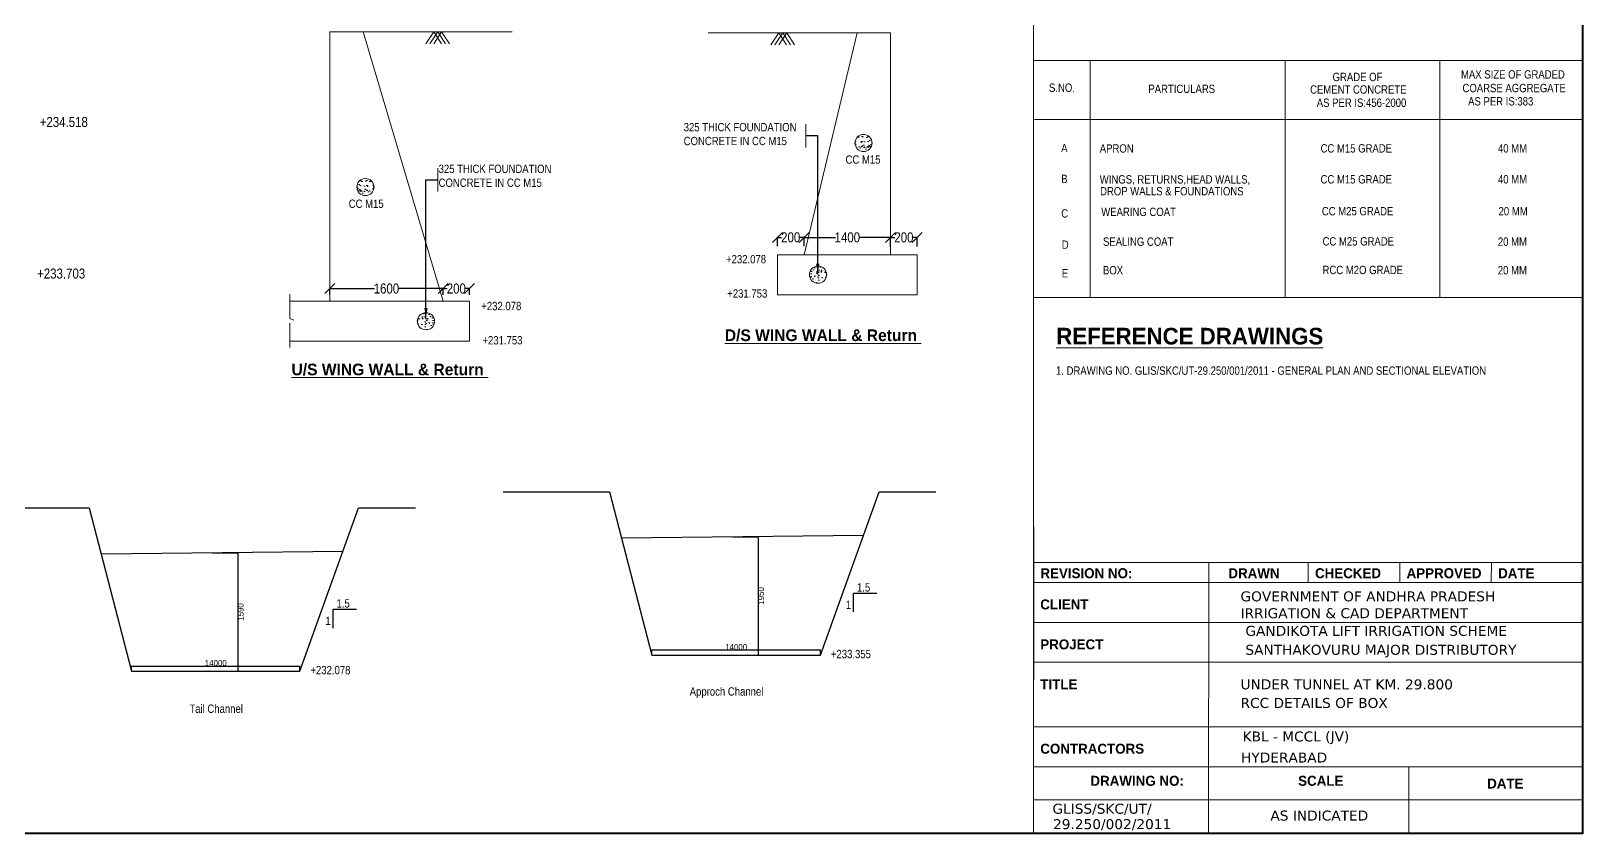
# Model space of a CAD drawing. Header units: inches. Extents: x -679659 to -168010, y 530056 to 1078123.
# Drawn here: x -214630 to -168010, y 530056 to 554169 of the extents above; entities that cross this region are included whole.
import ezdxf

# ---------------------------------------------------------------- set-up
doc = ezdxf.new("R2010")
doc.units = ezdxf.units.IN
doc.header["$LTSCALE"] = 1000
doc.header["$MEASUREMENT"] = 0
for name, color, linetype in [('abutment', 6, 'Continuous'), ('MAIN', 7, 'Continuous'), ('STEEL', 5, 'Continuous'), ('TEXT_GENERAL', 4, 'Continuous')]:
    doc.layers.add(name, color=color, linetype=linetype)
doc.styles.add('ARIAL NARROW', font='ARIALN.TTF')
doc.styles.add('CITYBLUEPR', font='cityb___.ttf')
doc.styles.add('VERDANA', font='verdana.ttf')
doc.dimstyles.new('STANDARD$0', dxfattribs={"dimscale": 88.888889, "dimtxt": 0.02, "dimasz": 0.02, "dimexe": 0.05, "dimexo": 0.1, "dimgap": 0.002, "dimtad": 2, "dimdec": 0, "dimzin": 1, "dimdsep": 46, "dimtxsty": 'Standard', "dimblk": 'OBLIQUE', "dimcen": 0.09, "dimadec": 0, "dimazin": 0, "dimtfac": 1, "dimtdec": 4, "dimtofl": 0, "dimtmove": 0, "dimatfit": 3, "dimfxl": 1, "dimtolj": 1, "dimtzin": 1, "dimarcsym": 0})
doc.dimstyles.new('STANDARD$7', dxfattribs={"dimtxt": 2, "dimasz": 2, "dimexe": 1.25, "dimexo": 0.625, "dimtad": 1, "dimdec": 0, "dimlfac": 0.5, "dimdsep": 46, "dimtxsty": 'Standard', "dimblk": 'OBLIQUE', "dimcen": 2.5, "dimadec": 0, "dimazin": 0, "dimtfac": 1, "dimtdec": 0, "dimtmove": 0, "dimatfit": 3, "dimfxl": 1, "dimtolj": 1, "dimtzin": 0, "dimarcsym": 0})

# ---------------------------------------------------------------- blocks, each defined once
blk = doc.blocks.new('_Oblique')
at = {"color": 0, "linetype": 'ByBlock', "lineweight": -2}
blk.add_line((-0.5, -0.5), (0.5, 0.5), dxfattribs=at)
blk = doc.blocks.new('*D29')
at = {"layer": 'Defpoints', "color": 0, "transparency": 16777216}
for p in [(-205654, 546434), (-205654, 546246), (-202254, 546245)]:
    blk.add_point(p, dxfattribs=at)
at = {"layer": 'STEEL', "color": 0, "lineweight": -2, "transparency": 16777216}
for p, q in [((-205654, 546246), (-205654, 546435)), ((-205654, 546434), (-204310, 546434)), ((-202254, 546434), (-203598, 546434)), ((-202254, 546246), (-202254, 546435))]:
    blk.add_line(p, q, dxfattribs=at)
at = {"layer": 'STEEL', "color": 0, "lineweight": -2, "transparency": 16777216, "xscale": 300, "yscale": 300, "zscale": 300, "rotation": 180}
blk.add_blockref('_Oblique', (-205654, 546434), dxfattribs=at)
at = {"layer": 'STEEL', "color": 0, "lineweight": -2, "transparency": 16777216, "xscale": 300, "yscale": 300, "zscale": 300}
blk.add_blockref('_Oblique', (-202254, 546434), dxfattribs=at)
at = {"layer": 'STEEL', "color": 0, "lineweight": 9, "transparency": 16777216, "insert": (-203954, 546434), "char_height": 300, "attachment_point": 5, "style": 'ARIAL NARROW'}
blk.add_mtext('\\A1;1600', dxfattribs=at)
blk = doc.blocks.new('*D30')
at = {"layer": 'Defpoints', "color": 0, "transparency": 16777216}
for p in [(-202254, 546434), (-202254, 546245), (-201454, 546245)]:
    blk.add_point(p, dxfattribs=at)
at = {"layer": 'STEEL', "color": 0, "lineweight": -2, "transparency": 16777216}
for p, q in [((-202254, 546246), (-202254, 546435)), ((-202254, 546434), (-202128, 546434)), ((-201454, 546434), (-201580, 546434)), ((-201454, 546246), (-201454, 546435))]:
    blk.add_line(p, q, dxfattribs=at)
at = {"layer": 'STEEL', "color": 0, "lineweight": -2, "transparency": 16777216, "xscale": 300, "yscale": 300, "zscale": 300, "rotation": 180}
blk.add_blockref('_Oblique', (-202254, 546434), dxfattribs=at)
at = {"layer": 'STEEL', "color": 0, "lineweight": -2, "transparency": 16777216, "xscale": 300, "yscale": 300, "zscale": 300}
blk.add_blockref('_Oblique', (-201454, 546434), dxfattribs=at)
at = {"layer": 'STEEL', "color": 0, "lineweight": 9, "transparency": 16777216, "insert": (-201854, 546434), "char_height": 300, "attachment_point": 5, "style": 'ARIAL NARROW'}
blk.add_mtext('\\A1;200', dxfattribs=at)
blk = doc.blocks.new('*D32')
at = {"layer": 'Defpoints', "color": 0, "transparency": 16777216}
for p in [(-191409, 547972), (-192209, 547712), (-191409, 547711)]:
    blk.add_point(p, dxfattribs=at)
at = {"layer": 'STEEL', "color": 0, "lineweight": -2, "transparency": 16777216}
for p, q in [((-192209, 547712), (-192209, 547974)), ((-192209, 547972), (-192083, 547972)), ((-191409, 547972), (-191535, 547972)), ((-191409, 547712), (-191409, 547974))]:
    blk.add_line(p, q, dxfattribs=at)
at = {"layer": 'STEEL', "color": 0, "lineweight": -2, "transparency": 16777216, "xscale": 300, "yscale": 300, "zscale": 300, "rotation": 180}
blk.add_blockref('_Oblique', (-192209, 547972), dxfattribs=at)
at = {"layer": 'STEEL', "color": 0, "lineweight": -2, "transparency": 16777216, "xscale": 300, "yscale": 300, "zscale": 300}
blk.add_blockref('_Oblique', (-191409, 547972), dxfattribs=at)
at = {"layer": 'STEEL', "color": 0, "lineweight": 9, "transparency": 16777216, "insert": (-191809, 547972), "char_height": 300, "attachment_point": 5, "style": 'ARIAL NARROW'}
blk.add_mtext('\\A1;200', dxfattribs=at)
blk = doc.blocks.new('*D33')
at = {"layer": 'Defpoints', "color": 0, "transparency": 16777216}
for p in [(-188809, 547971), (-191409, 547711), (-188809, 547711)]:
    blk.add_point(p, dxfattribs=at)
at = {"layer": 'STEEL', "color": 0, "lineweight": -2, "transparency": 16777216}
for p, q in [((-191409, 547712), (-191409, 547972)), ((-191409, 547971), (-190465, 547971)), ((-188809, 547971), (-189753, 547971)), ((-188809, 547712), (-188809, 547972))]:
    blk.add_line(p, q, dxfattribs=at)
at = {"layer": 'STEEL', "color": 0, "lineweight": -2, "transparency": 16777216, "xscale": 300, "yscale": 300, "zscale": 300, "rotation": 180}
blk.add_blockref('_Oblique', (-191409, 547971), dxfattribs=at)
at = {"layer": 'STEEL', "color": 0, "lineweight": -2, "transparency": 16777216, "xscale": 300, "yscale": 300, "zscale": 300}
blk.add_blockref('_Oblique', (-188809, 547971), dxfattribs=at)
at = {"layer": 'STEEL', "color": 0, "lineweight": 9, "transparency": 16777216, "insert": (-190109, 547971), "char_height": 300, "attachment_point": 5, "style": 'ARIAL NARROW'}
blk.add_mtext('\\A1;1400', dxfattribs=at)
blk = doc.blocks.new('*D34')
at = {"layer": 'Defpoints', "color": 0, "transparency": 16777216}
for p in [(-188009, 547970), (-188809, 547692), (-188009, 547701)]:
    blk.add_point(p, dxfattribs=at)
at = {"layer": 'STEEL', "color": 0, "lineweight": -2, "transparency": 16777216}
for p, q in [((-188809, 547693), (-188809, 547971)), ((-188809, 547970), (-188683, 547970)), ((-188009, 547970), (-188135, 547970)), ((-188009, 547702), (-188009, 547971))]:
    blk.add_line(p, q, dxfattribs=at)
at = {"layer": 'STEEL', "color": 0, "lineweight": -2, "transparency": 16777216, "xscale": 300, "yscale": 300, "zscale": 300, "rotation": 180}
blk.add_blockref('_Oblique', (-188809, 547970), dxfattribs=at)
at = {"layer": 'STEEL', "color": 0, "lineweight": -2, "transparency": 16777216, "xscale": 300, "yscale": 300, "zscale": 300}
blk.add_blockref('_Oblique', (-188009, 547970), dxfattribs=at)
at = {"layer": 'STEEL', "color": 0, "lineweight": 9, "transparency": 16777216, "insert": (-188409, 547970), "char_height": 300, "attachment_point": 5, "style": 'ARIAL NARROW'}
blk.add_mtext('\\A1;200', dxfattribs=at)
blk = doc.blocks.new('*D80')
at = {"layer": 'Defpoints', "color": 0, "transparency": 16777216}
for p in [(-209194, 538502), (-209194, 534943), (-208422, 534943)]:
    blk.add_point(p, dxfattribs=at)
at = {"layer": 'STEEL', "color": 0, "lineweight": -2, "transparency": 16777216}
for p, q in [((-209185, 538502), (-208418, 538502)), ((-208422, 538502), (-208422, 534943)), ((-209185, 534943), (-208418, 534943))]:
    blk.add_line(p, q, dxfattribs=at)
at = {"layer": 'STEEL', "color": 0, "lineweight": -2, "transparency": 16777216, "xscale": 1.777777777777778, "yscale": 1.777777777777778, "zscale": 1.777777777777778}
for p, rotation in [((-208422, 538502), 90), ((-208422, 534943), 270)]:
    blk.add_blockref('_Oblique', p, dxfattribs=dict(at, rotation=rotation))
at = {"layer": 'STEEL', "color": 0, "transparency": 16777216, "insert": (-208333, 536722), "char_height": 1.78, "attachment_point": 5, "rotation": 90}
blk.add_mtext('\\A1;{\\H100x;1590}', dxfattribs=at)
blk = doc.blocks.new('*D81')
at = {"layer": 'Defpoints', "color": 0, "transparency": 16777216}
for p in [(-211613, 534943), (-206552, 535100), (-206552, 534943)]:
    blk.add_point(p, dxfattribs=at)
at = {"layer": 'STEEL', "color": 0, "lineweight": -2, "transparency": 16777216}
for p, q in [((-211613, 534952), (-211613, 535105)), ((-211613, 535100), (-206552, 535100)), ((-206552, 534952), (-206552, 535105))]:
    blk.add_line(p, q, dxfattribs=at)
at = {"layer": 'STEEL', "color": 0, "lineweight": -2, "transparency": 16777216, "xscale": 1.777777777777778, "yscale": 1.777777777777778, "zscale": 1.777777777777778, "rotation": 180}
blk.add_blockref('_Oblique', (-211613, 535100), dxfattribs=at)
at = {"layer": 'STEEL', "color": 0, "lineweight": -2, "transparency": 16777216, "xscale": 1.777777777777778, "yscale": 1.777777777777778, "zscale": 1.777777777777778}
blk.add_blockref('_Oblique', (-206552, 535100), dxfattribs=at)
at = {"layer": 'STEEL', "color": 0, "transparency": 16777216, "insert": (-209082, 535189), "char_height": 1.78, "attachment_point": 5}
blk.add_mtext('\\A1;{\\H100x;14000}', dxfattribs=at)
blk = doc.blocks.new('*D82')
at = {"layer": 'Defpoints', "color": 0, "transparency": 16777216}
for p in [(-193559, 538983), (-193559, 535425), (-192787, 535425)]:
    blk.add_point(p, dxfattribs=at)
at = {"layer": 'STEEL', "color": 0, "lineweight": -2, "transparency": 16777216}
for p, q in [((-193550, 538983), (-192783, 538983)), ((-192787, 538983), (-192787, 535425)), ((-193550, 535425), (-192783, 535425))]:
    blk.add_line(p, q, dxfattribs=at)
at = {"layer": 'STEEL', "color": 0, "lineweight": -2, "transparency": 16777216, "xscale": 1.777777777777778, "yscale": 1.777777777777778, "zscale": 1.777777777777778}
for p, rotation in [((-192787, 538983), 90), ((-192787, 535425), 270)]:
    blk.add_blockref('_Oblique', p, dxfattribs=dict(at, rotation=rotation))
at = {"layer": 'STEEL', "color": 0, "transparency": 16777216, "insert": (-192698, 537204), "char_height": 1.78, "attachment_point": 5, "rotation": 90}
blk.add_mtext('\\A1;{\\H100x;1950}', dxfattribs=at)
blk = doc.blocks.new('*D83')
at = {"layer": 'Defpoints', "color": 0, "transparency": 16777216}
for p in [(-195978, 535425), (-190917, 535582), (-190917, 535425)]:
    blk.add_point(p, dxfattribs=at)
at = {"layer": 'STEEL', "color": 0, "lineweight": -2, "transparency": 16777216}
for p, q in [((-195978, 535434), (-195978, 535586)), ((-195978, 535582), (-190917, 535582)), ((-190917, 535434), (-190917, 535586))]:
    blk.add_line(p, q, dxfattribs=at)
at = {"layer": 'STEEL', "color": 0, "lineweight": -2, "transparency": 16777216, "xscale": 1.777777777777778, "yscale": 1.777777777777778, "zscale": 1.777777777777778, "rotation": 180}
blk.add_blockref('_Oblique', (-195978, 535582), dxfattribs=at)
at = {"layer": 'STEEL', "color": 0, "lineweight": -2, "transparency": 16777216, "xscale": 1.777777777777778, "yscale": 1.777777777777778, "zscale": 1.777777777777778}
blk.add_blockref('_Oblique', (-190917, 535582), dxfattribs=at)
at = {"layer": 'STEEL', "color": 0, "transparency": 16777216, "insert": (-193447, 535671), "char_height": 1.78, "attachment_point": 5}
blk.add_mtext('\\A1;{\\H100x;14000}', dxfattribs=at)

msp = doc.modelspace()

# ---------------------------------------------------------------- hatches: boundary and pattern name
at = {"linetype": 'ByBlock', "lineweight": 9}
h = msp.add_hatch(dxfattribs=at)
h.set_pattern_fill('AR-CONC', color=0, scale=45, style=0)
h.set_pattern_definition([(50, (-1010531.77, 242325.9), (322.76708, -28.23846), [33.75, -371.25]), (355, (-1010531.77, 242325.9), (-62.4381, 338.48646), [27, -297]), (100.4514, (-1010504.87, 242323.54), (260.32922, 310.24779), [28.68309, -315.51395]), (46.1842, (-1010531.77, 242415.9), (480.25847, -74.48356), [50.625, -556.875]), (96.6356, (-1010491.74, 242409.7), (420.59822, 438.35304), [43.02463, -473.27085]), (351.1842, (-1010531.77, 242415.9), (420.59788, 438.35337), [40.5, -445.5]), (21, (-1010486.77, 242393.4), (268.60817, -181.1785), [33.75, -371.25]), (326, (-1010486.77, 242393.4), (109.4919, 326.31752), [27, -297]), (71.4514, (-1010464.38, 242378.3), (378.10018, 145.13872), [28.68309, -315.51395]), (37.5, (-1010531.77, 242325.89), (5.471935, 149.802234), [0, -293.4, 0, -301.5, 0, -298.125]), (7.5, (-1010531.77, 242325.89), (118.381292, 177.48527), [0, -171.9, 0, -286.65, 0, -113.625]), (327.5, (-1010632.12, 242325.89), (240.220096, -10.149692), [0, -112.5, 0, -351, 0, -465.75]), (317.5, (-1010677.12, 242325.89), (262.433776, 45.04724), [0, -146.25, 0, -233.1, 0, -330.75])])
edge = h.paths.add_edge_path()
edge.add_arc((-189621.7, 550806.7), 256.4, 0, 360)
h = msp.add_hatch(dxfattribs=at)
h.set_pattern_fill('AR-CONC', color=0, scale=45, style=0)
h.set_pattern_definition([(130, (616323.37, 241002.85), (-322.76708, -28.23846), [33.75, -371.25]), (185, (616323.37, 241002.85), (62.4381, 338.48646), [27, -297]), (79.5486, (616296.47, 241000.5), (-260.32922, 310.24779), [28.68309, -315.51395]), (133.8158, (616323.37, 241092.85), (-480.25847, -74.48356), [50.625, -556.875]), (83.3644, (616283.35, 241086.65), (-420.59822, 438.35304), [43.02463, -473.27085]), (188.8158, (616323.37, 241092.85), (-420.59788, 438.35337), [40.5, -445.5]), (159, (616278.37, 241070.35), (-268.60817, -181.1785), [33.75, -371.25]), (214, (616278.37, 241070.35), (-109.4919, 326.31752), [27, -297]), (108.5486, (616256, 241055.26), (-378.10018, 145.13872), [28.68309, -315.51395]), (142.5, (616323.37, 241002.85), (-5.471935, 149.802234), [0, -293.4, 0, -301.5, 0, -298.125]), (172.5, (616323.37, 241002.85), (-118.381292, 177.48527), [0, -171.9, 0, -286.65, 0, -113.625]), (212.5, (616423.72, 241002.85), (-240.220096, -10.149692), [0, -112.5, 0, -351, 0, -465.75]), (222.5, (616468.72, 241002.85), (-262.433776, 45.04724), [0, -146.25, 0, -233.1, 0, -330.75])])
edge = h.paths.add_edge_path()
edge.add_arc((-204586.7, 549483.6), 256.4, 0, 360)
h = msp.add_hatch(dxfattribs=at)
h.set_pattern_fill('AR-CONC', color=0, scale=45, style=0)
h.set_pattern_definition([(50, (-1011891.98, 242771.64), (322.76708, -28.23846), [33.75, -371.25]), (355, (-1011891.98, 242771.64), (-62.4381, 338.48646), [27, -297]), (100.4514, (-1011865.1, 242769.28), (260.32922, 310.24779), [28.68309, -315.51395]), (46.1842, (-1011892, 242861.64), (480.25847, -74.48356), [50.625, -556.875]), (96.6356, (-1011851.96, 242855.43), (420.59822, 438.35304), [43.02463, -473.27085]), (351.1842, (-1011892, 242861.64), (420.59788, 438.35337), [40.5, -445.5]), (21, (-1011846.98, 242839.14), (268.60817, -181.1785), [33.75, -371.25]), (326, (-1011846.98, 242839.14), (109.4919, 326.31752), [27, -297]), (71.4514, (-1011824.6, 242824.04), (378.10018, 145.13872), [28.68309, -315.51395]), (37.5, (-1011891.98, 242771.64), (5.471935, 149.802234), [0, -293.4, 0, -301.5, 0, -298.125]), (7.5, (-1011891.98, 242771.64), (118.381292, 177.48527), [0, -171.9, 0, -286.65, 0, -113.625]), (327.5, (-1011992.33, 242771.64), (240.220096, -10.149692), [0, -112.5, 0, -351, 0, -465.75]), (317.5, (-1012037.33, 242771.64), (262.433776, 45.04724), [0, -146.25, 0, -233.1, 0, -330.75])])
edge = h.paths.add_edge_path()
edge.add_arc((-190988.9, 546852.8), 256.4, 0, 360)
h = msp.add_hatch(dxfattribs=at)
h.set_pattern_fill('AR-CONC', color=0, scale=45, style=0)
h.set_pattern_definition([(130, (618138.45, 241371.17), (-322.76708, -28.23846), [33.75, -371.25]), (185, (618138.45, 241371.17), (62.4381, 338.48646), [27, -297]), (79.5486, (618111.55, 241368.8), (-260.32922, 310.24779), [28.68309, -315.51395]), (133.8158, (618138.45, 241461.17), (-480.25847, -74.48356), [50.625, -556.875]), (83.3644, (618098.43, 241454.96), (-420.59822, 438.35304), [43.02463, -473.27085]), (188.8158, (618138.45, 241461.17), (-420.59788, 438.35337), [40.5, -445.5]), (159, (618093.45, 241438.67), (-268.60817, -181.1785), [33.75, -371.25]), (214, (618093.45, 241438.67), (-109.4919, 326.31752), [27, -297]), (108.5486, (618071.06, 241423.57), (-378.10018, 145.13872), [28.68309, -315.51395]), (142.5, (618138.45, 241371.17), (-5.471935, 149.802234), [0, -293.4, 0, -301.5, 0, -298.125]), (172.5, (618138.45, 241371.17), (-118.381292, 177.48527), [0, -171.9, 0, -286.65, 0, -113.625]), (212.5, (618238.8, 241371.17), (-240.220096, -10.149692), [0, -112.5, 0, -351, 0, -465.75]), (222.5, (618283.8, 241371.17), (-262.433776, 45.04724), [0, -146.25, 0, -233.1, 0, -330.75])])
edge = h.paths.add_edge_path()
edge.add_arc((-202764.7, 545452.3), 256.4, 0, 360)

# ---------------------------------------------------------------- linework, layer by layer
at = {"color": 0, "linetype": 'ByBlock', "lineweight": 9}
for p, q in [((-205654.2, 546055.6), (-205654.2, 554145.6)), ((-205654.2, 554145.6), (-204654.2, 554145.6)), ((-204654.2, 554145.6), (-200174.2, 554145.6)), ((-204654.2, 554145.6), (-202254.2, 546055.6)), ((-202533.6, 554146.5), (-202768.9, 553786.1)), ((-202533.6, 554145.6), (-202768.9, 553785.1)), ((-202414.2, 554146.5), (-202649.4, 553786.1)), ((-202414.2, 554145.6), (-202649.4, 553785.1)), ((-202533.6, 554145.6), (-202298.3, 553785.1)), ((-202294.8, 554146.5), (-202530, 553786.1)), ((-202294.8, 554145.6), (-202530, 553785.1)), ((-202414.2, 554146.5), (-202178.9, 553786.1)), ((-202414.2, 554145.6), (-202178.9, 553785.1)), ((-202294.8, 554146.5), (-202059.5, 553786.1)), ((-202294.8, 554145.6), (-202059.5, 553785.1)), ((-189808.8, 554112.8), (-194288.8, 554112.8)), ((-189808.8, 554112.8), (-194288.8, 554112.8)), ((-192168.3, 554113.7), (-192403.5, 553753.3)), ((-192168.3, 554112.8), (-192403.5, 553752.4)), ((-192048.8, 554113.7), (-192284.1, 553753.3)), ((-192048.8, 554112.8), (-192284.1, 553752.4)), ((-192168.3, 554112.8), (-191933, 553752.4)), ((-191929.4, 554113.7), (-192164.7, 553753.3)), ((-191929.4, 554112.8), (-192164.7, 553752.4)), ((-192048.8, 554113.7), (-191813.6, 553753.3)), ((-192048.8, 554112.8), (-191813.6, 553752.4)), ((-191929.4, 554113.7), (-191694.2, 553753.3)), ((-191929.4, 554112.8), (-191694.2, 553752.4)), ((-189808.8, 554112.8), (-191408.8, 547448.8)), ((-188808.8, 554112.8), (-189808.8, 554112.8)), ((-188808.8, 547448.8), (-188808.8, 554112.8)), ((-191359.8, 551376.4), (-191359.8, 550676.4)), ((-202405.6, 550049), (-202405.6, 549349)), ((-192208.8, 547448.8), (-188808.8, 547448.8)), ((-191408.8, 547448.8), (-192208.8, 547448.8)), ((-192208.8, 547448.8), (-192208.8, 546248.8)), ((-188808.8, 547448.8), (-188008.8, 547448.8)), ((-188008.8, 547448.8), (-188008.8, 546248.8)), ((-206854.2, 546270.3), (-206854.2, 545539.3)), ((-205654.2, 546055.6), (-206854.2, 546055.6)), ((-202054.2, 546055.6), (-205654.2, 546055.6)), ((-202854.2, 546055.6), (-202054.2, 546055.6)), ((-202254.2, 546055.6), (-201454.2, 546055.6)), ((-201454.2, 546055.6), (-201454.2, 544855.6)), ((-192208.8, 546248.8), (-188008.8, 546248.8)), ((-206854.2, 545539.3), (-206738.6, 545481.7)), ((-206852.9, 545395.2), (-206854.2, 544670.3)), ((-205609.7, 544855.6), (-206854.5, 544855.6)), ((-202054.2, 544855.6), (-205609.7, 544855.6)), ((-201454.2, 544855.6), (-202054.2, 544855.6)), ((-168030, 530076), (-242633.4, 530076))]:
    msp.add_line(p, q, dxfattribs=at)
at = {"layer": 'MAIN', "color": 0, "linetype": 'Continuous', "lineweight": 9}
for q in [(-168030, 536354.2), (-168030, 530076)]:
    msp.add_line((-168030, 578737.2), q, dxfattribs=at)
at = {"layer": 'STEEL', "color": 0}
for p, q in [((-200442.5, 540328.3), (-197251.5, 540328.3)), ((-197251.5, 540328.3), (-195978, 535424.8)), ((-190916.5, 535424.8), (-189156, 540328.3)), ((-189156, 540328.3), (-187450.5, 540328.3)), ((-216077.5, 539846.6), (-212886.5, 539846.6)), ((-212886.5, 539846.6), (-211613, 534943.1)), ((-206551.5, 534943.1), (-204791, 539846.6)), ((-204791, 539846.6), (-203085.5, 539846.6)), ((-196892.5, 538946), (-189623.2, 539027.3)), ((-212527.5, 538464.3), (-205258.1, 538545.6)), ((-189924, 536722.3), (-189924, 537286.8)), ((-189924, 537286.8), (-189217.5, 537286.8)), ((-205559, 536240.6), (-205559, 536805.1)), ((-205559, 536805.1), (-204852.5, 536805.1)), ((-195978, 535424.8), (-190916.5, 535424.8)), ((-211613, 534943.1), (-206551.5, 534943.1))]:
    msp.add_line(p, q, dxfattribs=at)
for points in [[(-242653.4, 578757.2), (-168010, 578757.2), (-168010, 530056), (-242653.4, 530056)], [(-242633.4, 578737.2), (-168030, 578737.2), (-168030, 530076), (-242633.4, 530076)]]:
    msp.add_lwpolyline(points, close=True, dxfattribs=at)
at = {"layer": 'TEXT_GENERAL', "color": 0, "lineweight": 9}
for p, q in [((-184519.8, 536354.2), (-184519.8, 578737.2)), ((-184519.8, 530076), (-184519.8, 578737.2)), ((-182813.8, 553286.1), (-182816, 546172.8)), ((-176951.3, 553286.1), (-176953.6, 546172.8)), ((-172311.8, 553286.1), (-172314.1, 546168.5)), ((-184490, 551510.6), (-168030, 551510.6)), ((-189593.5, 550653.9), (-189593.5, 550653.9)), ((-189559, 550678.4), (-189559, 550678.4)), ((-189475, 550826.8), (-189475, 550826.8)), ((-189471.5, 550921.9), (-189471.5, 550921.9)), ((-189461.8, 550657.5), (-189461.8, 550657.5)), ((-189458.1, 550760.8), (-189458.1, 550760.8)), ((-204750.3, 549437.7), (-204750.3, 549437.7)), ((-204746.6, 549334.4), (-204746.6, 549334.4)), ((-204686.8, 549560.5), (-204686.8, 549560.5)), ((-204684.5, 549497), (-204684.5, 549497)), ((-204645.6, 549377.9), (-204645.6, 549377.9)), ((-204611.2, 549353.4), (-204611.2, 549353.4)), ((-190986.5, 546916.2), (-190986.5, 546916.2)), ((-190984.3, 546902.3), (-190984.3, 546902.3)), ((-190981.6, 546919.4), (-190966.7, 546934.9)), ((-190981.5, 546919.3), (-190964.6, 546916.7)), ((-190964.6, 546916.8), (-190966.7, 546934.9)), ((-190991.8, 546781.4), (-190980.4, 546780.4)), ((-190991.7, 546781.5), (-190982.5, 546792.4)), ((-190980.3, 546780.2), (-190982.5, 546792.1)), ((-190966.7, 546823.1), (-190962.4, 546824.8)), ((-190966.7, 546823.1), (-190957.2, 546816.7)), ((-190957.2, 546816.7), (-190954.5, 546824.8)), ((-190942.9, 546814.7), (-190942.9, 546814.7)), ((-202782.3, 545523.6), (-202780.2, 545541.7)), ((-202765.4, 545526.1), (-202782.3, 545523.5)), ((-202765.3, 545526.2), (-202780.2, 545541.7)), ((-202762.6, 545509.1), (-202762.6, 545509.1)), ((-202760.3, 545523), (-202760.3, 545523)), ((-202804, 545421.5), (-202804, 545421.5)), ((-202789.7, 545423.5), (-202792.4, 545431.6)), ((-202780.2, 545429.9), (-202789.7, 545423.5)), ((-202780.2, 545429.9), (-202784.5, 545431.6)), ((-202766.6, 545387), (-202764.4, 545398.9)), ((-202755.1, 545388.2), (-202766.5, 545387.2)), ((-202755.2, 545388.2), (-202764.4, 545399.2)), ((-184519.8, 530076), (-184509.5, 539276.2)), ((-184509.5, 538210.2), (-168019.8, 538210.2)), ((-179251.5, 538210.2), (-179260.4, 530076)), ((-176261.4, 538210.2), (-176262.9, 537610.2)), ((-173511.4, 538210.2), (-173512.9, 537610.2)), ((-170761.4, 538210.2), (-170762.9, 537610.2)), ((-184512.9, 537610.2), (-168019.8, 537610.2)), ((-184512.9, 536410.2), (-168019.8, 536410.2)), ((-184512.9, 535210.2), (-168019.8, 535210.2)), ((-184512.9, 533276.1), (-168019.8, 533276.1)), ((-184519.8, 532076), (-168019.8, 532076)), ((-184519.8, 532076), (-168019.8, 532076)), ((-173240.8, 532076), (-173240.8, 530076)), ((-184519.8, 531076), (-168019.8, 531076))]:
    msp.add_line(p, q, dxfattribs=at)
msp.add_lwpolyline([(-184519.8, 546168.5), (-168032.3, 546168.5), (-168030, 553286.1), (-184517.5, 553286.1)], close=True, dxfattribs=at)
for centre in [(-189621.7, 550806.7), (-204586.7, 549483.6), (-190988.9, 546852.8), (-202764.7, 545452.3)]:
    msp.add_circle(centre, 256.4, dxfattribs=at)

# ---------------------------------------------------------------- texts
at = {"color": 0, "lineweight": 9}
for s, style, p in [('REVISION NO:', 'CITYBLUEPR', (-184308.9, 537736.6)), ('DRAWN', 'CITYBLUEPR', (-178661.8, 537736.6)), ('CHECKED', 'CITYBLUEPR', (-176058.9, 537736.6)), ('APPROVED', 'CITYBLUEPR', (-173308.9, 537736.6)), ('DATE', 'CITYBLUEPR', (-170558.9, 537736.6)), ('CLIENT', 'CITYBLUEPR', (-184312.2, 536800)), ('GOVERNMENT OF ANDHRA PRADESH', 'VERDANA', (-178297.7, 537041.5)), ('IRRIGATION & CAD DEPARTMENT', 'VERDANA', (-178297.7, 536535.9)), ('GANDIKOTA LIFT IRRIGATION SCHEME', 'VERDANA', (-178149.7, 536005.8)), ('PROJECT', 'CITYBLUEPR', (-184312.2, 535600)), ('SANTHAKOVURU MAJOR DISTRIBUTORY', 'VERDANA', (-178149.7, 535436.2)), ('TITLE', 'CITYBLUEPR', (-184312.2, 534400)), ('UNDER TUNNEL AT KM. 29.800', 'VERDANA', (-178297.7, 534398.8)), ('RCC DETAILS OF BOX', 'VERDANA', (-178297.7, 533840.1)), ('KBL - MCCL (JV)', 'VERDANA', (-178234.6, 532833.2)), ('CONTRACTORS', 'CITYBLUEPR', (-184312.2, 532466)), ('HYDERABAD', 'VERDANA', (-178280, 532201.4)), ('DRAWING NO:', 'CITYBLUEPR', (-182805.9, 531502.4)), ('SCALE', 'CITYBLUEPR', (-176566.6, 531502.4)), ('DATE', 'CITYBLUEPR', (-170887.9, 531419.7)), ('GLISS/SKC/UT/', 'VERDANA', (-183946.8, 530663.3)), ('AS INDICATED', 'VERDANA', (-177399.2, 530458)), ('29.250/002/2011', 'VERDANA', (-183928.5, 530200.7))]:
    msp.add_text(s, height=300, dxfattribs=dict(at, style=style)).set_placement(p)
at = {"layer": 'abutment', "color": 0, "lineweight": 9, "char_height": 250, "style": 'ARIAL NARROW'}
for s, insert, attachment_point in [('325 THICK FOUNDATION \\PCONCRETE IN CC M15', (-195024.4, 551073.5), 4), ('325 THICK FOUNDATION \\PCONCRETE IN CC M15', (-202386.6, 549820.8), 4), (' CC M15', (-190241.7, 550308.2), 4), (' CC M15', (-204036.5, 548980.8), 6), ('+232.078', (-192548.9, 547315.7), 6), ('+231.753', (-192513.5, 546286.9), 6), ('+232.078', (-199902.4, 545910.3), 6), ('+231.753', (-199867, 544881.5), 6), ('1.5', (-189420, 537459.5), 6), ('1.5', (-205055, 536977.8), 6), ('1', (-189992.5, 536936.4), 6), ('1', (-205627.5, 536454.6), 6), ('+233.355', (-189400, 535456.5), 6), ('+232.078', (-205035, 534974.8), 6), ('Approch Channel', (-192630.5, 534297.5), 6), ('Tail Channel', (-208265.5, 533815.8), 6)]:
    msp.add_mtext(s, dxfattribs=dict(at, insert=insert, attachment_point=attachment_point))
at = {"layer": 'STEEL', "color": 0, "lineweight": 9, "char_height": 300, "attachment_point": 6, "style": 'ARIAL NARROW'}
for s, insert in [('+234.518', (-212925.2, 551435.9)), ('+233.703', (-213004.3, 546884.2))]:
    msp.add_mtext(s, dxfattribs=dict(at, insert=insert))
at = {"layer": 'TEXT_GENERAL', "color": 0, "lineweight": 9}
for s, height, style, p in [('GRADE OF ', 250, 'ARIAL NARROW', (-175531.4, 552665.9)), ('MAX SIZE OF GRADED ', 250, 'ARIAL NARROW', (-171674.3, 552742)), ('S.NO.', 250, 'ARIAL NARROW', (-184050.4, 552343.6)), ('PARTICULARS', 250, 'ARIAL NARROW', (-181065.9, 552309.8)), ('CEMENT CONCRETE', 250, 'ARIAL NARROW', (-176206.7, 552288.9)), ('COARSE AGGREGATE ', 250, 'ARIAL NARROW', (-171628.4, 552331.9)), (' AS PER IS:456-2000', 250, 'ARIAL NARROW', (-176086.3, 551891.8)), (' AS PER IS:383', 250, 'ARIAL NARROW', (-171539.7, 551934.4)), ('A', 250, 'ARIAL NARROW', (-183683.5, 550531.8)), ('APRON', 250, 'ARIAL NARROW', (-182525.6, 550518.3)), ('CC M15 GRADE ', 250, 'ARIAL NARROW', (-175893.1, 550520.9)), ('40 MM', 250, 'ARIAL NARROW', (-170563.7, 550520.9)), ('B', 250, 'ARIAL NARROW', (-183683.5, 549602.9)), ('WINGS, RETURNS,HEAD WALLS, ', 250, 'ARIAL NARROW', (-182525.6, 549589.4)), ('CC M15 GRADE ', 250, 'ARIAL NARROW', (-175893.1, 549592)), ('40 MM', 250, 'ARIAL NARROW', (-170563.7, 549592)), ('DROP WALLS & FOUNDATIONS', 250, 'ARIAL NARROW', (-182516.2, 549233.9)), ('C', 250, 'ARIAL NARROW', (-183681.4, 548567.4)), ('WEARING COAT ', 250, 'ARIAL NARROW', (-182481.7, 548614.5)), ('CC M25 GRADE ', 250, 'ARIAL NARROW', (-175854.4, 548634.3)), ('20 MM', 250, 'ARIAL NARROW', (-170546.3, 548634.3)), ('D', 250, 'ARIAL NARROW', (-183665.9, 547629)), ('SEALING COAT  ', 250, 'ARIAL NARROW', (-182429, 547720.4)), ('CC M25 GRADE ', 250, 'ARIAL NARROW', (-175833.1, 547728.2)), ('20 MM', 250, 'ARIAL NARROW', (-170567.6, 547719.7)), ('E', 250, 'ARIAL NARROW', (-183665.9, 546769.9)), ('BOX', 250, 'ARIAL NARROW', (-182429, 546861.4)), ('RCC M2O GRADE ', 250, 'ARIAL NARROW', (-175833.1, 546869.2)), ('20 MM', 250, 'ARIAL NARROW', (-170567.6, 546860.6)), ('%%UD/S WING WALL & Return ', 350, 'CITYBLUEPR', (-193787.4, 544858.7)), ('%%UREFERENCE DRAWINGS', 500, 'CITYBLUEPR', (-183833, 544756.7)), ('%%UU/S WING WALL & Return ', 350, 'CITYBLUEPR', (-206804.6, 543830.4)), ('1. DRAWING NO. GLIS/SKC/UT-29.250/001/2011 - GENERAL PLAN AND SECTIONAL ELEVATION', 250, 'ARIAL NARROW', (-183841.4, 543846.9))]:
    msp.add_text(s, height=height, dxfattribs=dict(at, style=style)).set_placement(p)

# ---------------------------------------------------------------- dimensions: what is measured, and where the dimension line sits
at = {"layer": 'STEEL', "color": 0, "lineweight": 9}
for base, p1, p2, text, picture, middle in [((-191408.8, 547972.4), (-192208.8, 547711.5), (-191408.8, 547710.9), '200', '*D32', (-191808.8, 547972.4)), ((-188808.8, 547971.2), (-191408.8, 547710.9), (-188808.8, 547710.9), '1400', '*D33', (-190108.8, 547971.2)), ((-188008.8, 547969.9), (-188808.8, 547692.4), (-188008.8, 547701), '200', '*D34', (-188408.8, 547969.9))]:
    dim = msp.add_linear_dim(base=base, p1=p1, p2=p2, text=text, dimstyle='STANDARD$0', override={"dimscale": 1, "dimtxt": 300, "dimasz": 300, "dimexe": 1.25, "dimexo": 0.625, "dimgap": 0.625, "dimtad": 0, "dimlfac": 0.5, "dimzin": 8, "dimtxsty": 'ARIAL NARROW', "dimcen": 2.5, "dimtdec": 0, "dimtofl": 1, "dimtzin": 0}, dxfattribs=at)
    dim.commit()
    dim.dimension.update_dxf_attribs({"geometry": picture, "text_midpoint": middle})
for base, p1, p2, text, picture, middle in [((-205654.2, 546433.8), (-202254.2, 546245), (-205654.2, 546245.6), '1600', '*D29', (-203954.2, 546433.8)), ((-202254.2, 546433.8), (-201454.2, 546245), (-202254.2, 546245), '200', '*D30', (-201854.2, 546433.8))]:
    dim = msp.add_linear_dim(base=base, p1=p1, p2=p2, angle=180, text=text, dimstyle='STANDARD$0', override={"dimscale": 1, "dimtxt": 300, "dimasz": 300, "dimexe": 1.25, "dimexo": 0.625, "dimgap": 0.625, "dimtad": 0, "dimlfac": 0.5, "dimzin": 8, "dimtxsty": 'ARIAL NARROW', "dimcen": 2.5, "dimtdec": 0, "dimtofl": 1, "dimtzin": 0}, dxfattribs=at)
    dim.commit()
    dim.dimension.update_dxf_attribs({"geometry": picture, "text_midpoint": middle})
at = {"layer": 'STEEL', "color": 0}
for base, p1, p2, text, picture, middle in [((-192787, 535424.8), (-193558.7, 538983.3), (-193558.7, 535424.8), '{\\H100x;1950}', '*D82', (-192698, 537204.1)), ((-208422, 534943.1), (-209193.7, 538501.6), (-209193.7, 534943.1), '{\\H100x;1590}', '*D80', (-208332.9, 536722.4))]:
    dim = msp.add_linear_dim(base=base, p1=p1, p2=p2, angle=90, text=text, dimstyle='STANDARD$0', dxfattribs=at)
    dim.commit()
    dim.dimension.update_dxf_attribs({"geometry": picture, "text_midpoint": middle})
for p1, p2, picture, middle in [((-195978, 535424.8), (-190916.5, 535424.8), '*D83', (-193447.3, 535671.1)), ((-211613, 534943.1), (-206551.5, 534943.1), '*D81', (-209082.3, 535189.4))]:
    dim = msp.add_aligned_dim(p1=p1, p2=p2, distance=157.2, text='{\\H100x;14000}', dimstyle='STANDARD$0', dxfattribs=at)
    dim.commit()
    dim.dimension.update_dxf_attribs({"geometry": picture, "text_midpoint": middle})

# ---------------------------------------------------------------- leaders
at = {"layer": 'STEEL', "color": 0, "lineweight": 9}
for points in [[(-190998.7, 546882.1), (-190998.7, 551026.4), (-191359.8, 551026.4)], [(-202766.7, 545554.6), (-202766.7, 549699), (-202405.6, 549699)]]:
    msp.add_leader(points, dimstyle='STANDARD$7', override={"dimasz": 300, "dimtad": 0}, dxfattribs=at)

doc.saveas('drawing.dxf')
